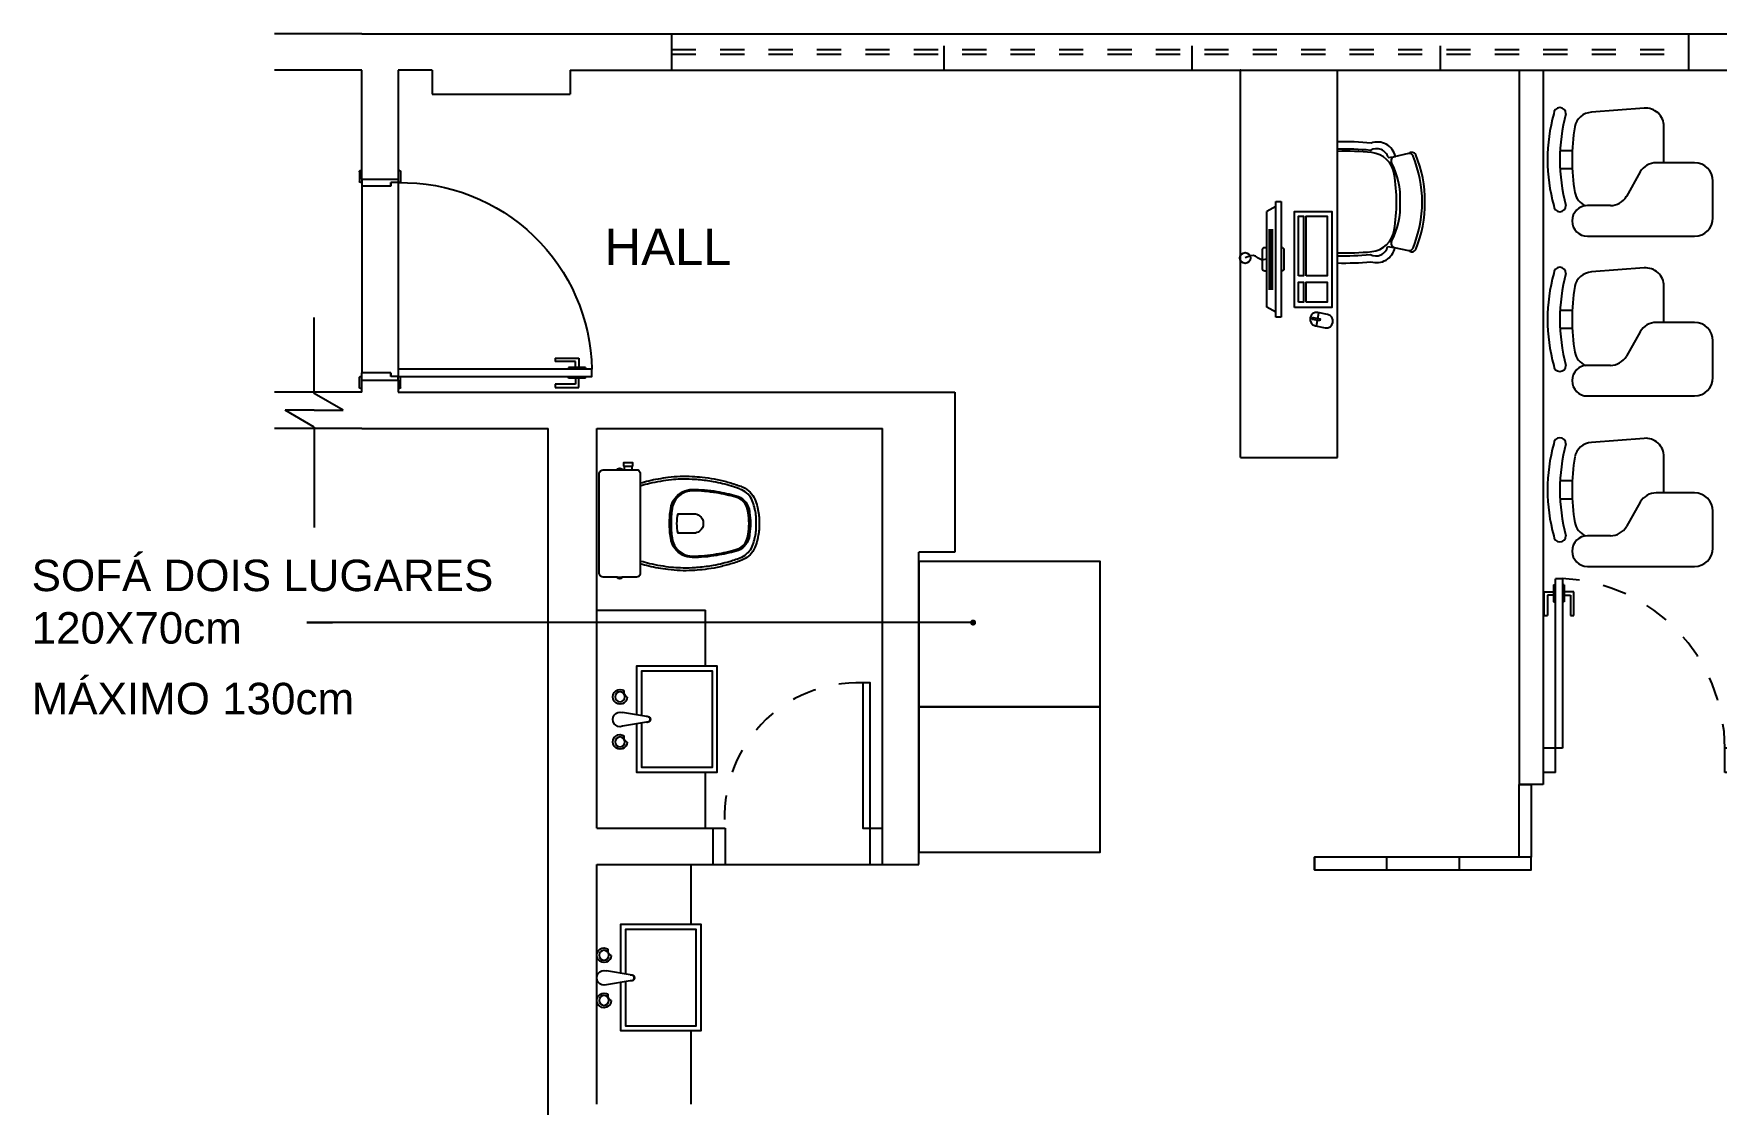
# Model space of a CAD drawing. Header units: millimetres. Extents: x 7034 to 7235, y -465 to -378.
# Drawn here: x 7034.18 to 7041.13, y -389.42 to -385 of the extents above; entities that cross this region are included whole.
import ezdxf

# ---------------------------------------------------------------- set-up
doc = ezdxf.new("R2010")
doc.units = ezdxf.units.MM
doc.header["$LTSCALE"] = 0.005
doc.linetypes.add('CONTINUO', pattern=[0])
doc.linetypes.add('DASHED', pattern=[19.05, 12.7, -6.35])
doc.layers.get('0').update_dxf_attribs({"linetype": 'CONTINUO'})
for name, color, linetype in [('- COTAS', 12, 'Continuous'), ('0-COTAS', 12, 'Continuous'), ('252', 252, 'Continuous'), ('ARQ-PEITORIAL', 4, 'Continuous'), ('ARQ-TEXTO', 3, 'Continuous'), ('ARQ_ALVENARIA', 6, 'Continuous'), ('ARQ_BLK_ESQUADR', 1, 'Continuous'), ('ARQ_ESQUADRIA', 5, 'Continuous'), ('ARQ_JANELAALTA', 150, 'DASHED'), ('ARQ_MOBILIARIO 1', 8, 'Continuous'), ('ARQ_MOBILIARIO 2', 252, 'Continuous'), ('ARQ_TXT_AMBIENTE', 3, 'Continuous'), ('PORTA', 2, 'Continuous')]:
    doc.layers.add(name, color=color, linetype=linetype)
doc.layers.add('0-LAYOUT', color=250, linetype='Continuous', lineweight=25)
doc.styles.add('50', font='ARIALN.TTF', dxfattribs={"height": 0.1})
doc.styles.get("Standard").update_dxf_attribs({"font": 'arial.ttf'})
doc.dimstyles.new('50', dxfattribs={"dimscale": 0, "dimtxt": 0.1, "dimasz": 0.025, "dimexe": 0.05, "dimexo": 0.05, "dimgap": 0.01, "dimtad": 1, "dimdec": 0, "dimlfac": 100, "dimzin": 0, "dimdsep": 46, "dimtxsty": '50', "dimblk": 'DOT', "dimcen": 0.02, "dimclrd": 1, "dimclre": 1, "dimclrt": 7, "dimadec": 0, "dimazin": 0, "dimtfac": 1, "dimtdec": 0, "dimtofl": 0, "dimtmove": 2, "dimatfit": 2, "dimldrblk": 'DOT', "dimfxl": 0.05, "dimtolj": 1, "dimtzin": 0, "dimlwd": -1, "dimarcsym": 0})

# ---------------------------------------------------------------- blocks, each defined once
blk = doc.blocks.new('12110333')
at = {"layer": 'PORTA', "color": 1}
for p, q in [((0.008, 0.7741), (0.015, 0.7741)), ((0.008, 0.7741), (0.008, 0.7041)), ((0.052, 0.7741), (0.045, 0.7741)), ((0.052, 0.7741), (0.052, 0.7041)), ((-0.031, 0.7461), (0.008, 0.7461)), ((-0.031, 0.6481), (-0.031, 0.7461)), ((-0.017, 0.7321), (-0.017, 0.6621)), ((0.008, 0.7321), (-0.017, 0.7321)), ((0.008, 0.7041), (0.015, 0.7041)), ((0.052, 0.7041), (0.045, 0.7041)), ((0.091, 0.7461), (0.052, 0.7461)), ((0.052, 0.7321), (0.077, 0.7321)), ((0.077, 0.7321), (0.077, 0.6621)), ((0.091, 0.6481), (0.091, 0.7461)), ((-0.017, 0.6481), (-0.031, 0.6481)), ((-0.017, 0.6621), (-0.017, 0.6481)), ((-0.017, 0.6621), (-0.017, 0.6621)), ((0.077, 0.6621), (0.077, 0.6621)), ((0.077, 0.6621), (0.077, 0.6481)), ((0.091, 0.6481), (0.077, 0.6481)), ((0.815, 0), (0.015, 0)), ((0.8, -0.15), (0.03, -0.15))]:
    blk.add_line(p, q, dxfattribs=at)
at = {"layer": 'PORTA'}
for p, q in [((-0.035, 0.005), (-0.035, 0)), ((-0.03, 0.01), (0.01, 0.01)), ((0, 0), (0.015, 0)), ((0.015, 0), (0.015, -0.03)), ((0.815, 0.005), (0.815, 0)), ((0.83, 0), (0.815, 0)), ((0.815, 0), (0.815, -0.03)), ((0.86, 0.01), (0.82, 0.01)), ((0.865, 0.005), (0.865, 0)), ((0.03, -0.03), (0.015, -0.03)), ((0.015, -0.03), (0.03, -0.03)), ((0.03, -0.03), (0.03, -0.15)), ((0.815, -0.03), (0.8, -0.03)), ((0.8, -0.03), (0.815, -0.03)), ((0.8, -0.03), (0.8, -0.15)), ((-0.035, -0.15), (-0.035, -0.15)), ((-0.035, -0.15), (-0.035, -0.155)), ((-0.03, -0.16), (0.01, -0.16)), ((0, -0.15), (0.03, -0.15)), ((0.015, -0.15), (0.015, -0.155)), ((0.83, -0.15), (0.8, -0.15)), ((0.815, -0.15), (0.815, -0.155)), ((0.86, -0.16), (0.82, -0.16)), ((0.865, -0.15), (0.865, -0.155)), ((0.865, -0.15), (0.865, -0.15))]:
    blk.add_line(p, q, dxfattribs=at)
at = {"layer": 'PORTA', "color": 3}
blk.add_lwpolyline([(0.015, 0), (0.015, 0.8), (0.045, 0.8), (0.045, 0)], close=True, dxfattribs=at)
at = {"layer": 'PORTA', "color": 1}
blk.add_arc((0.03, 0.015), 0.7851, 358.90531, 88.90531, dxfattribs=at)
at = {"layer": 'PORTA'}
for centre, start, end in [((-0.03, 0.005), 90, 180), ((0.01, 0.005), 0, 90), ((0.82, 0.005), 90, 180), ((0.86, 0.005), 0, 90), ((-0.03, -0.155), 180, 270), ((0.01, -0.155), 270, 0), ((0.82, -0.155), 180, 270), ((0.86, -0.155), 270, 0)]:
    blk.add_arc(centre, 0.005, start, end, dxfattribs=at)
blk = doc.blocks.new('A$C778229A4')
at = {"layer": '0-LAYOUT', "linetype": 'Continuous'}
for p, q in [((556.6, 737.6), (252.4, 714.2)), ((670.6, 423.4), (670.6, 632.1)), ((72, 493.9), (142.4, 493.9)), ((142.4, 388.1), (72, 388.1)), ((847, 423.4), (626.1, 423.4)), ((534.2, 370.1), (454.1, 229.7)), ((952.8, 105.8), (952.8, 317.5)), ((362.2, 176.4), (229.5, 176.4)), ((229.5, 0), (847, 0))]:
    blk.add_line(p, q, dxfattribs=at)
for centre, radius, start, end in [((1004.3, 441), 1004.3, 164.72346, 195.27654), ((70.8, 705.6), 35.3, 0, 180), ((1074.9, 441), 1004.3, 164.72346, 195.27654), ((260.5, 608.7), 105.8, 94.39871, 168.30549), ((564.7, 632.1), 105.8, 0, 94.39871), ((1283.9, 441), 1142.8, 170.47649, 189.52351), ((626.1, 317.5), 105.8, 90, 150.25512), ((847, 317.5), 105.8, 0, 90), ((260.5, 273.4), 105.8, 191.69451, 247.18493), ((362.2, 282.3), 105.8, 270, 330.25512), ((70.8, 176.4), 35.3, 180, 0), ((229.5, 88.2), 88.2, 90, 270), ((847, 105.8), 105.8, 270, 0)]:
    blk.add_arc(centre, radius, start, end, dxfattribs=at)
blk = doc.blocks.new('cbtorb2')
at = {"layer": '252'}
for p, q in [((-0.01, -0.0904), (-0.0237, -0.0081)), ((0.01, -0.0904), (0.0237, -0.0081)), ((-0.0088, -0.0975), (-0.01, -0.0904)), ((0.0088, -0.0975), (0.01, -0.0904))]:
    blk.add_line(p, q, dxfattribs=at)
for centre in [(-0.0774, 0), (0.0774, 0)]:
    blk.add_circle(centre, 0.017, dxfattribs=at)
for centre, radius, start, end in [((-0.0774, 0), 0.025, 341.15128, 198.84872), ((0, 0), 0.025, 341.15128, 198.84872), ((0.0774, 0), 0.025, 341.15128, 198.84872), ((-0.0774, 0), 0.025, 198.84872, 216.2316), ((-0.0927, -0.0318), 0.0177, 22.74719, 105.65624), ((-0.0774, 0), 0.025, 272.17183, 341.15128), ((0.0774, 0), 0.025, 198.84872, 216.2316), ((0.062, -0.0318), 0.0177, 22.74719, 105.65624), ((0.0774, 0), 0.025, 272.17183, 341.15128), ((0, -0.0938), 0.0106, 161.28454, 18.71546), ((0, -0.0922), 0.0103, 210.80459, 329.19541)]:
    blk.add_arc(centre, radius, start, end, dxfattribs=at)
blk = doc.blocks.new('Baci01p')
for points in [[(0.17, 0), (0.17, 0.205, 0.059373), (0.1695, 0.2098, 0.333509), (0.154, 0.222), (0.1355, 0.222), (0.1045, 0.222), (0.094, 0.222), (0.094, 0.2248, 0.252251), (0.0939, 0.2251, 0.160103), (0.085, 0.228, 0.160103), (0.0761, 0.2251, 0.252251), (0.076, 0.2248), (0.076, 0.222), (0.017, 0.222, 0.327853), (0.0003, 0.2069, 0.087637), (0, 0.2038), (0, 0), (0, -0.2038, 0.087637), (0.0003, -0.2069, 0.327853), (0.017, -0.222), (0.076, -0.222), (0.076, -0.2248, 0.252251), (0.0761, -0.2251, 0.160103), (0.085, -0.228, 0.160103), (0.0939, -0.2251, 0.252251), (0.094, -0.2248), (0.094, -0.222), (0.1045, -0.222), (0.1045, -0.236), (0.102, -0.236), (0.102, -0.252), (0.12, -0.252), (0.138, -0.252), (0.138, -0.236), (0.1355, -0.236), (0.1355, -0.222), (0.154, -0.222, 0.333509), (0.1695, -0.2098, 0.059373), (0.17, -0.205)], [(0.291, 0, 0.041331), (0.2956, -0.0608, 0.129345), (0.3127, -0.1036, 0.234638), (0.385, -0.1405, 0.044666), (0.486, -0.1319, 0.031515), (0.5665, -0.1138, 0.151063), (0.5993, -0.0952, 0.148094), (0.6192, -0.0588, 0.031073), (0.6214, -0.0451, 0.035055), (0.6255, 0, 0.035055), (0.6214, 0.0451, 0.031073), (0.6192, 0.0588, 0.148094), (0.5993, 0.0952, 0.151063), (0.5665, 0.1138, 0.031515), (0.486, 0.1319, 0.044666), (0.385, 0.1405, 0.234638), (0.3127, 0.1036, 0.129345), (0.2956, 0.0608, 0.041331)], [(0.297, 0, -0.041434), (0.3015, 0.06, -0.129651), (0.3175, 0.1, -0.234583), (0.385, 0.1345, -0.044678), (0.485, 0.126, -0.031614), (0.565, 0.108, -0.152477), (0.595, 0.091, -0.148725), (0.6134, 0.0575, -0.031624), (0.6155, 0.0444, -0.035113), (0.6195, 0, -0.035113), (0.6155, -0.0444, -0.031624), (0.6134, -0.0575, -0.148725), (0.595, -0.091, -0.152477), (0.565, -0.108, -0.031614), (0.485, -0.126, -0.044678), (0.385, -0.1345, -0.234583), (0.3175, -0.1, -0.129651), (0.3015, -0.06, -0.041434)], [(0.391, -0.04, 0.164444), (0.415, -0.032, 0.245936), (0.43, 0, 0.245936), (0.415, 0.032, 0.164444), (0.391, 0.04), (0.326, 0.04, 0.108885), (0.326, -0.04)]]:
    blk.add_lwpolyline(points, format="xyb", close=True)
for points in [[(0.076, 0.222), (0.094, 0.222)], [(0.093, 0.2245), (0.085, 0.2245), (0.077, 0.2245)], [(0.076, -0.222), (0.094, -0.222)], [(0.093, -0.2245), (0.085, -0.2245), (0.077, -0.2245)], [(0.1045, -0.222), (0.1355, -0.222)], [(0.1045, -0.236), (0.12, -0.236), (0.1355, -0.236)]]:
    blk.add_lwpolyline(points)
for points in [[(0.17, -0.167, -0.003882), (0.205, -0.1765, 0.024258), (0.285, -0.1905, 0.02486), (0.335, -0.1945, 0.033324), (0.385, -0.194, 0.02486), (0.425, -0.191, 0.012268), (0.475, -0.184, 0.015806), (0.525, -0.1725, 0.026699), (0.575, -0.157, 0.021919), (0.595, -0.1495, 0.174675), (0.6435, -0.1, 0.045452), (0.653, -0.07, 0.022856), (0.6562, -0.0571, 0.041289), (0.6602, -0.0304, 0.052091), (0.6606, -0.0228, 0.04333), (0.661, 0, 0.04333), (0.6606, 0.0228, 0.052091), (0.6602, 0.0304, 0.041289), (0.6562, 0.0571, 0.022856), (0.653, 0.07, 0.045452), (0.6435, 0.1, 0.174675), (0.595, 0.1495, 0.021919), (0.575, 0.157, 0.026699), (0.525, 0.1725, 0.015806), (0.475, 0.184, 0.012268), (0.425, 0.191, 0.02486), (0.385, 0.194, 0.033324), (0.335, 0.1945, 0.02486), (0.285, 0.1905, 0.024258), (0.205, 0.1765, -0.003882), (0.17, 0.167)], [(0.1731, 0.1554, 0.003849), (0.2079, 0.1649, -0.027799), (0.2984, 0.18, -0.018883), (0.3355, 0.1825, -0.033646), (0.3844, 0.182, -0.016781), (0.4106, 0.1805, -0.015438), (0.4729, 0.1722, -0.023716), (0.5465, 0.154, -0.013571), (0.5711, 0.1457, -0.02186), (0.59, 0.1386, -0.173345), (0.6325, 0.0952, -0.045814), (0.6414, 0.067, -0.024058), (0.6444, 0.0546, -0.042614), (0.6482, 0.029, -0.066108), (0.6485, 0.0226, -0.047154), (0.649, 0, -0.047154), (0.6485, -0.0226, -0.066108), (0.6482, -0.029, -0.042614), (0.6444, -0.0546, -0.024058), (0.6414, -0.067, -0.045814), (0.6325, -0.0952, -0.173345), (0.59, -0.1386, -0.02186), (0.5711, -0.1457, -0.013571), (0.5465, -0.154, -0.023716), (0.4729, -0.1722, -0.015438), (0.4106, -0.1805, -0.016781), (0.3844, -0.182, -0.033646), (0.3355, -0.1825, -0.018883), (0.2984, -0.18, -0.027799), (0.2079, -0.1649, 0.003849), (0.1731, -0.1554)]]:
    blk.add_lwpolyline(points, format="xyb")
blk = doc.blocks.new('A$C133811AD')
at = {"layer": 'ARQ_ESQUADRIA'}
for p, q in [((0.7313, 1.4007), (0.7013, 1.4007)), ((0.7013, 0.7007), (0.7013, 1.4007)), ((0.7313, 1.4007), (0.7313, 0.7007)), ((0.6553, 1.3467), (0.6943, 1.3467)), ((0.6553, 1.2487), (0.6553, 1.3467)), ((0.6943, 1.3327), (0.6693, 1.3327)), ((0.6693, 1.3327), (0.6693, 1.2627)), ((0.6943, 1.3747), (0.6943, 1.3047)), ((0.6943, 1.3747), (0.7013, 1.3747)), ((0.7383, 1.3747), (0.7313, 1.3747)), ((0.7383, 1.3747), (0.7383, 1.3047)), ((0.7773, 1.3467), (0.7383, 1.3467)), ((0.7383, 1.3327), (0.7633, 1.3327)), ((0.7633, 1.3327), (0.7633, 1.2627)), ((0.7773, 1.2487), (0.7773, 1.3467)), ((0.6693, 1.2627), (0.6693, 1.2627)), ((0.6693, 1.2627), (0.6693, 1.2487)), ((0.6943, 1.3047), (0.7013, 1.3047)), ((0.7383, 1.3047), (0.7313, 1.3047)), ((0.7633, 1.2627), (0.7633, 1.2487)), ((0.7633, 1.2627), (0.7633, 1.2627)), ((0.6553, 1.2487), (0.6693, 1.2487)), ((0.7633, 1.2487), (0.7773, 1.2487)), ((0.7013, 0.7007), (0.6513, 0.7007)), ((0.7013, 0.6007), (0.7013, 0.7007)), ((0.7313, 0.7007), (0.7013, 0.7007)), ((1.4013, 0.6007), (1.4013, 0.7007)), ((1.4513, 0.7007), (1.4013, 0.7007)), ((0.7013, 0.6007), (0.6513, 0.6007)), ((1.4513, 0.6007), (1.4013, 0.6007))]:
    blk.add_line(p, q, dxfattribs=at)
at = {"layer": 'ARQ_JANELAALTA'}
blk.add_arc((0.7007, 0.7007), 0.7007, 0, 87.4911, dxfattribs=at)
blk = doc.blocks.new('_DOT')
at = {"color": 0, "linetype": 'ByBlock'}
blk.add_line((-0.5, 0), (-1, 0), dxfattribs=at)
at = {"color": 0, "linetype": 'ByBlock', "const_width": 0.5}
blk.add_lwpolyline([(-0.25, 0, 1), (0.25, 0, 1)], format="xyb", close=True, dxfattribs=at)
blk = doc.blocks.new('DOT')
at = {"layer": 'ARQ-TEXTO', "color": 0, "linetype": 'ByBlock'}
blk.add_line((-0.5, 0), (-1, 0), dxfattribs=at)
at = {"layer": 'ARQ-TEXTO', "color": 0, "linetype": 'ByBlock', "const_width": 0.5}
blk.add_lwpolyline([(-0.25, 0, 1), (0.25, 0, 1)], format="xyb", close=True, dxfattribs=at)

msp = doc.modelspace()

# ---------------------------------------------------------------- linework, layer by layer
at = {"layer": '252'}
for p, q in [((7039.8632, -385.4921), (7039.8042, -385.505)), ((7039.7796, -385.5086), (7039.8093, -385.5039)), ((7039.3149, -385.6894), (7039.3368, -385.6894)), ((7039.3149, -386.1672), (7039.3149, -385.6894)), ((7039.3368, -385.6894), (7039.3368, -386.1672)), ((7039.3149, -385.7101), (7039.2778, -385.7309)), ((7039.2778, -386.1257), (7039.2778, -385.7309)), ((7039.3044, -385.8077), (7039.285, -385.8077)), ((7039.3044, -385.8139), (7039.285, -385.8139)), ((7039.3044, -385.8202), (7039.285, -385.8202)), ((7039.3044, -385.8264), (7039.285, -385.8264)), ((7039.3044, -385.8327), (7039.285, -385.8327)), ((7039.3044, -385.8389), (7039.285, -385.8389)), ((7039.3044, -385.8452), (7039.285, -385.8452)), ((7039.3044, -385.8514), (7039.285, -385.8514)), ((7039.3044, -385.8577), (7039.285, -385.8577)), ((7039.3044, -385.8639), (7039.285, -385.8639)), ((7039.3044, -385.8702), (7039.285, -385.8702)), ((7039.3044, -385.8764), (7039.285, -385.8764)), ((7039.3044, -385.8827), (7039.285, -385.8827)), ((7039.3044, -385.8889), (7039.285, -385.8889)), ((7039.3044, -385.8952), (7039.285, -385.8952)), ((7039.3044, -385.9014), (7039.285, -385.9014)), ((7039.3044, -385.9077), (7039.285, -385.9077)), ((7039.777, -385.875), (7039.8042, -385.8791)), ((7039.8042, -385.8791), (7039.8632, -385.8921)), ((7039.3044, -385.9139), (7039.285, -385.9139)), ((7039.3044, -385.9202), (7039.285, -385.9202)), ((7039.3044, -385.9264), (7039.285, -385.9264)), ((7039.3044, -385.9327), (7039.285, -385.9327)), ((7039.3044, -385.9389), (7039.285, -385.9389)), ((7039.3044, -385.9452), (7039.285, -385.9452)), ((7039.3044, -385.9514), (7039.285, -385.9514)), ((7039.3044, -385.9577), (7039.285, -385.9577)), ((7039.3044, -385.9639), (7039.285, -385.9639)), ((7039.3044, -385.9702), (7039.285, -385.9702)), ((7039.3044, -385.9764), (7039.285, -385.9764)), ((7039.3044, -385.9827), (7039.285, -385.9827)), ((7039.3044, -385.9889), (7039.285, -385.9889)), ((7039.3044, -385.9952), (7039.285, -385.9952)), ((7039.3044, -386.0014), (7039.285, -386.0014)), ((7039.3044, -386.0077), (7039.285, -386.0077)), ((7039.3044, -386.0139), (7039.285, -386.0139)), ((7039.3044, -386.0202), (7039.285, -386.0202)), ((7039.3044, -386.0264), (7039.285, -386.0264)), ((7039.3044, -386.0327), (7039.285, -386.0327)), ((7039.3044, -386.0389), (7039.285, -386.0389)), ((7039.3044, -386.0452), (7039.285, -386.0452)), ((7039.3044, -386.0514), (7039.285, -386.0514)), ((7039.3149, -386.1465), (7039.2778, -386.1257)), ((7039.3368, -386.1672), (7039.3149, -386.1672)), ((7039.468, -386.1725), (7039.4566, -386.1703)), ((7039.4828, -386.2038), (7039.4874, -386.1803)), ((7039.4889, -386.1726), (7039.4934, -386.1491)), ((7039.5291, -386.156), (7039.4893, -386.1483)), ((7039.4787, -386.203), (7039.5184, -386.2107))]:
    msp.add_line(p, q, dxfattribs=at)
for points in [[(7039.3922, -386.1275), (7039.3922, -385.7305), (7039.5467, -385.7305), (7039.5467, -386.1275)], [(7039.409, -385.9965), (7039.409, -385.7507), (7039.4295, -385.7507), (7039.4295, -385.9965)], [(7039.4399, -385.9965), (7039.4399, -385.7507), (7039.5279, -385.7507), (7039.5279, -385.9965)], [(7039.409, -386.1052), (7039.409, -386.0233), (7039.4295, -386.0233), (7039.4295, -386.1052)], [(7039.4399, -386.1052), (7039.4399, -386.0233), (7039.5279, -386.0233), (7039.5279, -386.1052)], [(7039.4967, -386.1821), (7039.4673, -386.1763), (7039.4688, -386.1687), (7039.4982, -386.1744)]]:
    msp.add_lwpolyline(points, close=True, dxfattribs=at)
for points in [[(7039.2778, -385.977), (7039.2693, -385.977, -0.414214), (7039.2608, -385.9685), (7039.2608, -385.8881, -0.414214), (7039.2693, -385.8796), (7039.2778, -385.8796)], [(7039.3368, -385.8796), (7039.3399, -385.8796, -0.414214), (7039.3484, -385.8881), (7039.3484, -385.9685, -0.414214), (7039.3399, -385.977), (7039.3368, -385.977)]]:
    msp.add_lwpolyline(points, format="xyb", dxfattribs=at)
for points in [[(7036.6762, -387.8092), (7036.6762, -387.6069), (7037.0062, -387.6069), (7037.0062, -388.0469), (7036.6762, -388.0469), (7036.6762, -387.8462)], [(7036.6962, -387.8125), (7036.6962, -387.6269), (7036.9862, -387.6269), (7036.9862, -388.0269), (7036.6962, -388.0269), (7036.6962, -387.8428)], [(7036.61, -388.8761), (7036.61, -388.6738), (7036.94, -388.6738), (7036.94, -389.1138), (7036.61, -389.1138), (7036.61, -388.9131)], [(7036.63, -388.8794), (7036.63, -388.6938), (7036.92, -388.6938), (7036.92, -389.0938), (7036.63, -389.0938), (7036.63, -388.9097)]]:
    msp.add_lwpolyline(points, dxfattribs=at)
msp.add_circle((7039.1885, -385.9229), 0.0222, dxfattribs=at)
for centre, radius, start, end in [((7039.6016, -386.502), 1.0586, 84.19053, 91.71423), ((7039.6016, -386.502), 1.0286, 84.19053, 91.76424), ((7039.606, -386.5209), 1.0386, 84.19053, 91.99172), ((7039.7314, -385.5214), 0.0499, 14.97118, 120.98374), ((7039.7351, -385.52), 0.0759, 12.2643, 110.27934), ((7039.7005, -385.5926), 0.1055, 8.91059, 84.19053), ((7039.8668, -385.5083), 0.0166, 21.98129, 102.3844), ((7039.8773, -385.5057), 0.0188, 29.38483, 132.2015), ((7039.8078, -385.5212), 0.0166, 102.3844, 207.7352), ((7039.5123, -385.6766), 0.3172, 357.20491, 27.7352), ((7039.4023, -385.6958), 0.5175, 0.41024, 21.98129), ((7039.4137, -385.6902), 0.5175, 359.79295, 21.98129), ((7039.0659, -385.6921), 0.7478, 351.08941, 8.91059), ((7039.5123, -385.7076), 0.3172, 332.2648, 2.79509), ((7039.4023, -385.6884), 0.5175, 338.01871, 359.58976), ((7039.4137, -385.694), 0.5175, 338.01871, 0.20705), ((7039.7005, -385.7916), 0.1055, 275.80947, 351.08941), ((7039.606, -384.8633), 1.0386, 268.00828, 275.80947), ((7039.6007, -384.8852), 1.0286, 268.28422, 275.80947), ((7039.7283, -385.8647), 0.0497, 241.77988, 348.04087), ((7039.7317, -385.866), 0.0762, 251.80859, 349.65543), ((7039.8078, -385.8629), 0.0166, 152.2648, 257.6156), ((7039.8668, -385.8759), 0.0166, 257.6156, 338.01871), ((7039.8773, -385.8785), 0.0188, 227.7985, 330.61517), ((7039.6007, -384.8852), 1.0586, 268.33285, 275.80947), ((7039.484, -386.1756), 0.0279, 78.99109, 258.99109), ((7039.5238, -386.1834), 0.0279, 258.99109, 78.99109)]:
    msp.add_arc(centre, radius, start, end, dxfattribs=at)
msp.add_spline([(7039.2778, -385.9283), (7039.25, -385.9283), (7039.2306, -385.9155), (7039.1885, -385.9229)], degree=3, dxfattribs=at)
at = {"layer": 'ARQ-PEITORIAL'}
for p, q in [((7040.3199, -385.1469), (7040.3199, -388.0969)), ((7040.4199, -385.1469), (7040.4199, -388.0969)), ((7035.3429, -386.4822), (7035.3429, -386.1685)), ((7035.4629, -386.5514), (7035.3429, -386.4822)), ((7035.3429, -386.5514), (7035.2229, -386.5514)), ((7035.3429, -386.6207), (7035.2229, -386.5514)), ((7035.3429, -386.5514), (7035.4629, -386.5514)), ((7035.3429, -386.6207), (7035.3429, -387.0355)), ((7040.4199, -388.0969), (7040.3199, -388.0969))]:
    msp.add_line(p, q, dxfattribs=at)
at = {"layer": 'ARQ_ALVENARIA'}
for p, q in [((7035.5399, -384.9969), (7035.1789, -384.9969)), ((7035.5399, -384.9969), (7051.7699, -384.9969)), ((7036.8199, -385.1469), (7036.8199, -384.9969)), ((7041.0199, -384.9969), (7041.0199, -385.1469)), ((7035.5399, -385.1469), (7035.1789, -385.1469)), ((7035.5399, -385.5969), (7035.5399, -385.1469)), ((7035.6899, -385.1469), (7035.6899, -385.5969)), ((7035.8299, -385.1469), (7035.6899, -385.1469)), ((7035.8299, -385.1469), (7035.8299, -385.2469)), ((7036.3999, -385.1469), (7041.3199, -385.1469)), ((7036.3999, -385.1469), (7036.3999, -385.2469)), ((7035.8299, -385.2469), (7036.3999, -385.2469)), ((7035.5399, -385.5969), (7035.6899, -385.5969)), ((7035.5399, -386.4269), (7035.6899, -386.4269)), ((7035.5399, -386.4769), (7035.5399, -386.4269)), ((7035.6899, -386.4269), (7035.6899, -386.4769)), ((7035.5399, -386.4769), (7035.1789, -386.4769)), ((7035.6899, -386.4769), (7037.9899, -386.4769)), ((7037.9899, -386.4769), (7037.9899, -387.1369)), ((7035.5399, -386.6269), (7035.1789, -386.6269)), ((7035.5399, -386.6269), (7036.3099, -386.6269)), ((7036.3099, -392.1869), (7036.3099, -386.6269)), ((7036.5099, -386.6269), (7037.6899, -386.6269)), ((7036.5099, -388.2769), (7036.5099, -386.6269)), ((7037.6899, -388.4269), (7037.6899, -386.6269)), ((7037.8399, -388.4269), (7037.8399, -387.1369)), ((7037.9899, -387.1369), (7037.8399, -387.1369)), ((7036.5099, -388.2769), (7036.9899, -388.2769)), ((7036.9899, -388.2769), (7036.9899, -388.4269)), ((7036.5099, -389.4169), (7036.5099, -388.4269)), ((7036.5099, -388.4269), (7036.9899, -388.4269)), ((7037.6899, -388.4269), (7037.8399, -388.4269))]:
    msp.add_line(p, q, dxfattribs=at)
at = {"layer": 'ARQ_ESQUADRIA'}
for p, q in [((7036.9899, -388.2769), (7037.0399, -388.2769)), ((7037.6399, -388.4269), (7037.6399, -388.2769)), ((7037.6399, -388.2769), (7037.6899, -388.2769)), ((7036.9899, -388.4269), (7037.0399, -388.4269)), ((7037.6399, -388.4269), (7037.6899, -388.4269))]:
    msp.add_line(p, q, dxfattribs=at)
for points in [[(7037.6399, -388.2769), (7037.6399, -387.6769), (7037.6099, -387.6769), (7037.6099, -388.2769), (7037.6399, -388.2769)], [(7037.0399, -388.2769), (7037.0399, -388.4269)]]:
    msp.add_lwpolyline(points, dxfattribs=at)
at = {"layer": 'ARQ_JANELAALTA', "ltscale": 0.5}
for p, q in [((7037.9449, -385.1469), (7037.9449, -384.9969)), ((7038.9699, -385.1469), (7038.9699, -384.9969)), ((7039.9949, -385.1469), (7039.9949, -384.9969)), ((7036.8199, -385.0619), (7041.0199, -385.0619)), ((7036.8199, -385.0819), (7041.0199, -385.0819))]:
    msp.add_line(p, q, dxfattribs=at)
at = {"layer": 'ARQ_JANELAALTA'}
msp.add_arc((7037.5899, -388.2286), 0.5521, 87.92655, 185.01106, dxfattribs=at)
at = {"layer": 'ARQ_JANELAALTA', "ltscale": 0.5}
for p in [(7039.1699, -385.1469), (7039.9949, -385.1469)]:
    msp.add_point(p, dxfattribs=at)
at = {"layer": 'ARQ_MOBILIARIO 1', "linetype": 'Continuous'}
for p, q in [((7039.1699, -386.7469), (7039.1699, -385.1469)), ((7039.1699, -385.1469), (7039.5699, -385.1469)), ((7039.5699, -386.7469), (7039.5699, -385.1469)), ((7039.1699, -386.7469), (7039.5699, -386.7469)), ((7036.5099, -387.3769), (7036.9599, -387.3769)), ((7036.9599, -387.6069), (7036.9599, -387.3769)), ((7036.9599, -388.2769), (7036.9599, -388.0469)), ((7039.4743, -388.4482), (7039.4743, -388.3969)), ((7039.7743, -388.4482), (7039.7743, -388.3969)), ((7040.0743, -388.4482), (7040.0743, -388.3969)), ((7036.9, -388.6738), (7036.9, -388.4269)), ((7036.9, -389.4169), (7036.9, -389.1138))]:
    msp.add_line(p, q, dxfattribs=at)
for points in [[(7037.8399, -387.7757), (7038.5899, -387.7757), (7038.5899, -387.1757), (7037.8399, -387.1757)], [(7037.8399, -388.3757), (7038.5899, -388.3757), (7038.5899, -387.7757), (7037.8399, -387.7757)], [(7040.3699, -388.0969), (7040.3699, -388.3969), (7040.3199, -388.3969), (7040.3199, -388.0969)], [(7040.3699, -388.3969), (7039.4743, -388.3969), (7039.4743, -388.4482), (7040.3699, -388.4482)]]:
    msp.add_lwpolyline(points, close=True, dxfattribs=at)
at = {"layer": 'ARQ_MOBILIARIO 2'}
msp.add_line((7036.9899, -388.4269), (7037.6899, -388.4269), dxfattribs=at)

# ---------------------------------------------------------------- block references
at = {"layer": '- COTAS'}
msp.add_blockref('A$C133811AD', (7039.7686, -388.6475), dxfattribs=at)
at = {"layer": '0-LAYOUT', "xscale": 0.0007168438189785798, "yscale": 0.0007168438189785798, "zscale": 0.0007168438189785798}
for p in [(7040.4377, -385.8331), (7040.4377, -386.4926), (7040.4377, -387.1962)]:
    msp.add_blockref('A$C778229A4', p, dxfattribs=at)
at = {"layer": '252', "xscale": -1.203670021924481, "yscale": 1.203670021924481, "zscale": 1.203670021924481, "rotation": 90}
for p in [(7036.6062, -387.8277), (7036.54, -388.8946)]:
    msp.add_blockref('cbtorb2', p, dxfattribs=at)
at = {"layer": 'ARQ_BLK_ESQUADR', "xscale": -1, "rotation": 270}
msp.add_blockref('12110333', (7035.6899, -386.4269), dxfattribs=at)
at = {"layer": 'ARQ_MOBILIARIO 1', "linetype": 'Continuous', "xscale": -1, "rotation": 180}
msp.add_blockref('Baci01p', (7036.5199, -387.0188), dxfattribs=at)

# ---------------------------------------------------------------- texts
at = {"layer": 'ARQ_TXT_AMBIENTE', "attachment_point": 1}
for s, width, gutter_width, heights, insert, char_height in [('\\pi0.98846;    HALL', 2.72651, 12.5, [0], (7035.3209, -385.8019), 0.15), ('SOFÁ DOIS LUGARES  120X70cm', 1.99796, 0, [1.1935], (7034.1758, -387.1683), 0.13), ('MÁXIMO 130cm', 1.696899, 0, [0.2698], (7034.1758, -387.6767), 0.13)]:
    msp.add_mtext_dynamic_manual_height_columns(s, width=width, gutter_width=gutter_width, heights=heights, dxfattribs=dict(at, insert=insert, char_height=char_height))

# ---------------------------------------------------------------- leaders
at = {"layer": '0-COTAS'}
msp.add_leader([(7038.0648, -387.4279), (7035.313, -387.4279), (7035.4189, -387.4279)], dimstyle='50', override={"dimscale": 1, "dimtad": 0, "dimldrblk": 'DOT'}, dxfattribs=at)

doc.saveas('drawing.dxf')
